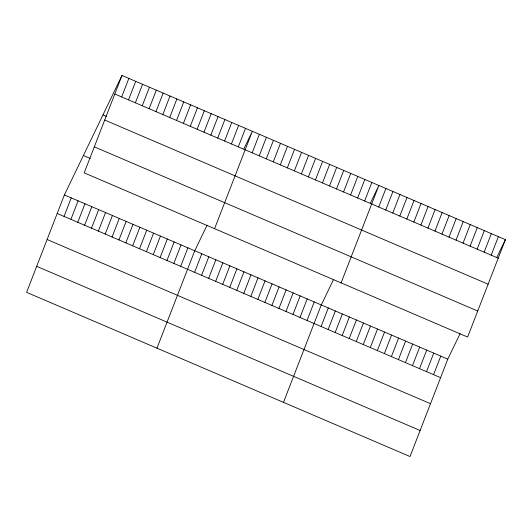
<?xml version="1.0" encoding="UTF-8"?>
<svg xmlns="http://www.w3.org/2000/svg" width="532" height="532" viewBox="0 0 532 532"><rect width="100%" height="100%" fill="white"/><g stroke="black" fill="none" stroke-linecap="round" stroke-linejoin="round"><path stroke-width="0.8" d="M121.988 75.464L84.209 172.873L467.621 337.055L505.4 239.646L121.988 75.464L64.379 194.945L26.6 292.354L410.012 456.536L447.791 359.127L460.113 333.571M64.053 216.424L71.241 197.884M70.916 219.364L78.104 200.823M121.662 96.944L128.85 78.404M77.772 222.296L84.967 203.763M128.518 99.876L135.707 81.343M84.635 225.236L91.823 206.702M135.381 102.816L142.569 84.282M91.497 228.175L98.686 209.635M142.244 105.755L149.432 87.215M98.36 231.114L105.549 212.574M149.1 108.694L156.295 90.154M105.216 234.053L112.412 215.513M155.962 111.627L163.151 93.093M112.079 236.986L119.268 218.453M162.825 114.566L170.014 96.033M118.942 239.925L126.131 221.392M169.688 117.505L176.877 98.972M125.805 242.865L132.993 224.324M176.544 120.445L183.74 101.905M132.661 245.804L139.856 227.264M183.407 123.384L190.596 104.844M139.524 248.743L146.712 230.203M190.27 126.317L197.458 107.783M146.386 251.676L153.575 233.142M197.133 129.256L204.321 110.723M153.249 254.615L160.438 236.082M203.989 132.195L211.184 113.662M160.105 257.555L167.301 239.014M210.852 135.135L218.04 116.594M166.968 260.494L174.157 241.954M217.714 138.074L224.903 119.534M173.831 263.433L181.02 244.893M224.577 141.007L231.766 122.473M180.694 266.366L187.882 247.832M231.433 143.946L238.629 125.412M156.96 348.174L194.739 250.772L207.061 225.216M238.296 146.885L245.485 128.352M194.579 272.317L201.774 253.777M214.569 228.694L252.348 131.284L243.902 148.814M201.608 275.323L208.803 256.79M252.188 152.837L259.377 134.297M208.637 278.336L215.832 259.796M259.217 155.843L266.406 137.309M215.666 281.348L222.861 262.808M266.246 158.855L273.435 140.315M222.695 284.354L229.891 265.82M273.275 161.861L280.464 143.327M229.724 287.366L236.92 268.826M280.304 164.873L287.493 146.333M236.753 290.379L243.949 271.839M287.333 167.886L294.522 149.346M243.782 293.385L250.978 274.851M294.362 170.892L301.551 152.358M250.818 296.397L258.007 277.857M301.391 173.904L308.58 155.364M257.847 299.403L265.036 280.869M308.42 176.917L315.609 158.376M264.876 302.415L272.065 283.875M315.449 179.922L322.638 161.389M271.905 305.428L279.094 286.888M322.478 182.935L329.667 164.395M278.934 308.434L286.123 289.9M329.507 185.941L336.696 167.407M285.963 311.446L293.152 292.906M336.537 188.953L343.725 170.413M292.992 314.459L300.181 295.918M343.566 191.966L350.754 173.425M300.021 317.464L307.21 298.931M350.595 194.971L357.783 176.438M307.05 320.477L314.239 301.937M357.624 197.984L364.812 179.444M283.49 402.358L321.268 304.949L333.591 279.393M364.653 200.996L371.841 182.456M321.109 326.495L328.297 307.962M341.092 282.871L378.877 185.469L370.425 202.991M328.138 329.507L335.326 310.967M378.711 207.015L385.906 188.474M335.167 332.513L342.355 313.98M385.74 210.02L392.935 191.487M342.196 335.526L349.384 316.986M392.769 213.033L399.964 194.493M349.225 338.538L356.413 319.998M399.798 216.045L406.993 197.505M356.254 341.544L363.442 323.01M406.827 219.051L414.022 200.517M363.283 344.556L370.472 326.016M413.856 222.063L421.051 203.523M370.312 347.562L377.501 329.029M420.885 225.076L428.08 206.536M377.341 350.575L384.53 332.041M427.921 228.082L435.109 209.548M384.37 353.587L391.559 335.047M434.95 231.094L442.139 212.554M391.399 356.593L398.588 338.059M441.979 234.1L449.168 215.566M398.428 359.605L405.617 341.065M449.008 237.112L456.197 218.579M405.457 362.618L412.646 344.078M456.037 240.125L463.226 221.585M412.486 365.624L419.675 347.09M463.066 243.131L470.255 224.597M419.515 368.636L426.704 350.096M470.095 246.143L477.284 227.603M426.544 371.649L433.733 353.108M477.124 249.156L484.313 230.615M433.573 374.654L440.762 356.121M484.153 252.161L491.342 233.628M491.182 255.174L498.371 236.634M496.948 257.169L505.4 239.646M114.799 94.004L498.211 258.18M102.975 114.892L106.792 116.528M104.704 120.033L488.117 284.208M94.304 146.845L477.716 311.027M83.391 155.517L90.254 158.456M64.379 194.945L447.791 359.127M57.19 213.485L440.602 377.667M47.095 239.513L430.508 403.695M36.695 266.326L420.107 430.508"/></g></svg>
